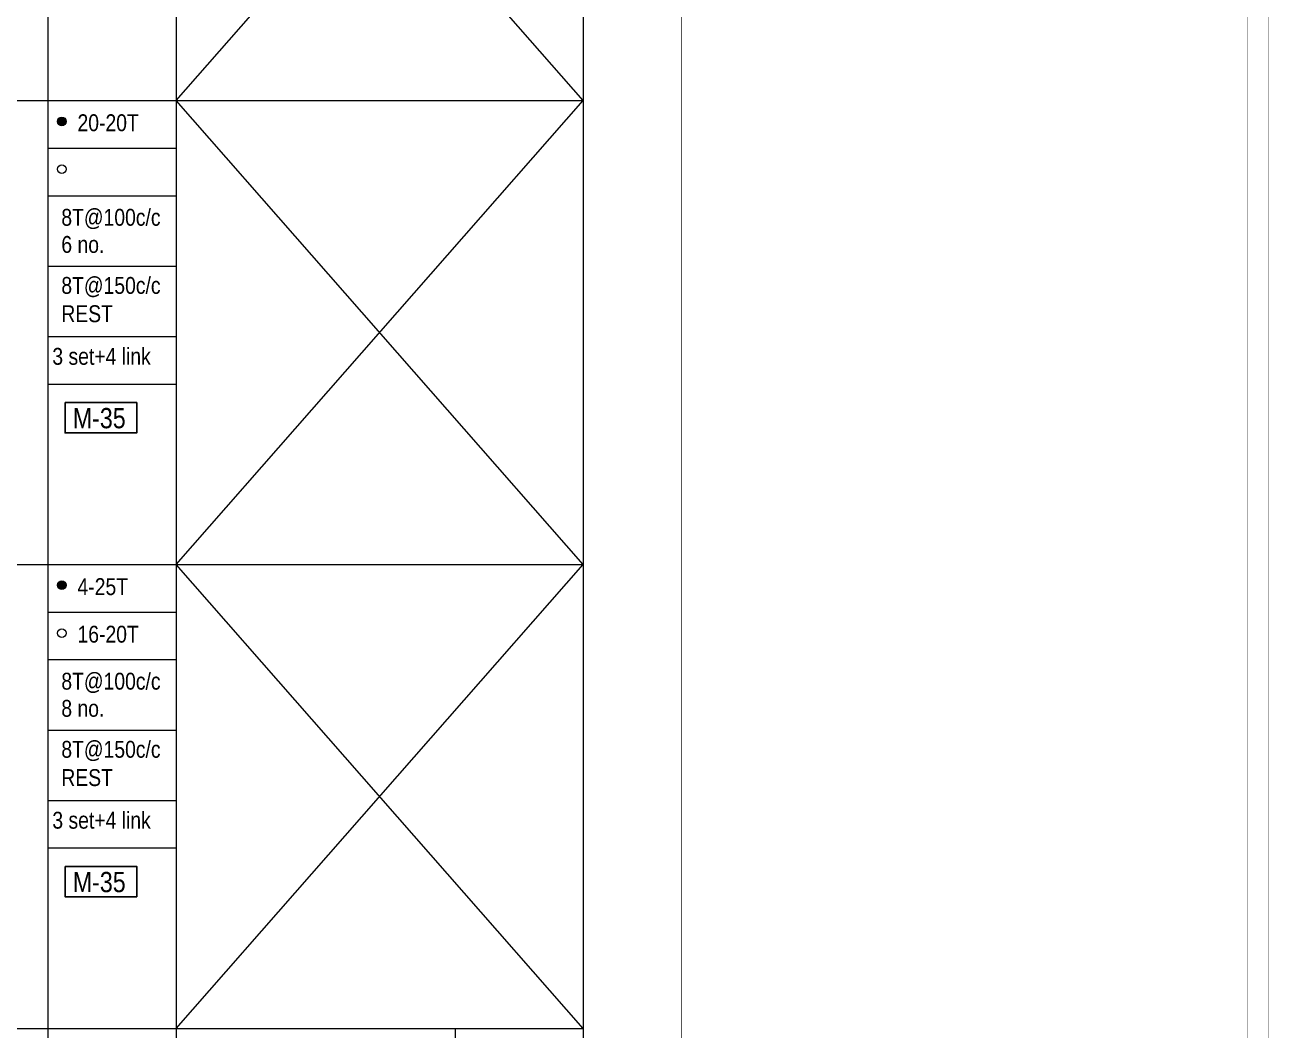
# Model space of a CAD drawing. Header units: millimetres. Extents: x 1112055 to 3390982, y -148532 to 766891.
# Drawn here: x 2205632 to 2227731, y 163087 to 180943 of the extents above; entities that cross this region are included whole.
import ezdxf
from ezdxf.enums import TextEntityAlignment as Align

# ---------------------------------------------------------------- set-up
doc = ezdxf.new("R2010")
doc.units = ezdxf.units.MM
for name, color, linetype, lineweight in [('B COLSCH', 204, 'Continuous', 20), ('B STEEL', 34, 'Continuous', 15), ('B TITLE BLOCK', 250, 'Continuous', 0)]:
    doc.layers.add(name, color=color, linetype=linetype, lineweight=lineweight)
doc.layers.add('B TEXT', color=7, linetype='Continuous')
doc.styles.add('SWINC', font='swissc.ttf')

msp = doc.modelspace()

# ---------------------------------------------------------------- hatches: boundary and pattern name
at = {"layer": 'B STEEL', "lineweight": 9, "ltscale": 0.5}
h = msp.add_hatch(color=34, dxfattribs=at)
edge = h.paths.add_edge_path()
edge.add_arc((2206288.2, 179229.5), 76.8, 0, 360)
h = msp.add_hatch(color=34, dxfattribs=at)
edge = h.paths.add_edge_path()
edge.add_arc((2206288.2, 170989.6), 76.8, 0, 360)

# ---------------------------------------------------------------- linework, layer by layer
at = {"layer": 'B COLSCH', "color": 250, "lineweight": 0}
for p, q in [((2215549.8, 197396.5), (2215549.8, 139385.8)), ((2206041.9, 196077.4), (2206041.9, 146638.4)), ((2208316.3, 196077.4), (2208316.3, 139385.8)), ((2087919, 179597.8), (2215549.8, 179597.8)), ((2206041.9, 178752.8), (2208316.3, 178752.8)), ((2206041.9, 177907.8), (2208316.3, 177907.8)), ((2206041.9, 176658), (2208316.3, 176658)), ((2206041.9, 175408.2), (2208316.3, 175408.2)), ((2206041.9, 174563.2), (2208316.3, 174563.2)), ((2087919, 171357.9), (2215549.8, 171357.9)), ((2206041.9, 170512.9), (2208316.3, 170512.9)), ((2206041.9, 169667.9), (2208316.3, 169667.9)), ((2206041.9, 168418.2), (2208316.3, 168418.2)), ((2206041.9, 167168.4), (2208316.3, 167168.4)), ((2206041.9, 166323.4), (2208316.3, 166323.4)), ((2087919, 163118.1), (2215549.8, 163118.1)), ((2213275.4, 163118.1), (2213275.4, 146638.4))]:
    msp.add_line(p, q, dxfattribs=at)
for points in [[(2208316.3, 163118.1), (2215549.8, 171357.9), (2208316.3, 179597.8), (2215549.8, 187837.6), (2208316.3, 196077.4)], [(2215549.8, 163118.1), (2208316.3, 171357.9), (2215549.8, 179597.8), (2208316.3, 187837.6), (2215549.8, 196077.4)]]:
    msp.add_lwpolyline(points, dxfattribs=at)
at = {"layer": 'B STEEL', "color": 34, "lineweight": 9, "ltscale": 0.5}
for centre in [(2206288.2, 179229.5), (2206288.2, 178379.2), (2206288.2, 170989.6), (2206288.2, 170139.3)]:
    msp.add_circle(centre, 76.8, dxfattribs=at)
at = {"layer": 'B TEXT', "color": 1}
for points in [[(2206345.5, 174234.2), (2207620.1, 174234.2), (2207620.1, 173696.2), (2206345.5, 173696.2)], [(2206345.5, 165994.4), (2207620.1, 165994.4), (2207620.1, 165456.4), (2206345.5, 165456.4)]]:
    msp.add_lwpolyline(points, close=True, dxfattribs=at)
at = {"layer": 'B TITLE BLOCK', "color": 1, "const_width": 8.39}
msp.add_lwpolyline([(2086797.8, 198794.8), (2086797.8, 122115.7), (2227726.9, 122115.7), (2227726.9, 198794.8)], close=True, dxfattribs=at)
at = {"layer": 'B TITLE BLOCK', "color": 250, "lineweight": 0, "const_width": 8.39}
for points in [[(2087171.5, 198421.1), (2087171.5, 122489.4), (2227353.1, 122489.4), (2227353.1, 198421.1)], [(2217292.1, 122489.4), (2227353.1, 122489.4), (2227353.1, 198421.1), (2217292.1, 198421.1)]]:
    msp.add_lwpolyline(points, close=True, dxfattribs=at)

# ---------------------------------------------------------------- texts
at = {"layer": 'B TEXT', "style": 'SWINC'}
for s, p in [('20-20T', (2206566.7, 179054.9)), ('8T@100c/c', (2206279.7, 177375.1)), ('6 no.', (2206279.7, 176893.3)), ('8T@150c/c', (2206279.7, 176165.2)), ('REST', (2206279.7, 175662.8)), ('3 set+4 link', (2206120.1, 174905.7)), ('4-25T', (2206566.7, 170815)), ('16-20T', (2206566.7, 169970.1)), ('8T@100c/c', (2206279.7, 169135.2)), ('8 no.', (2206279.7, 168653.4)), ('8T@150c/c', (2206279.7, 167925.3)), ('REST', (2206279.7, 167422.9)), ('3 set+4 link', (2206120.1, 166665.9))]:
    msp.add_text(s, height=300, dxfattribs=at).set_placement(p)
at = {"layer": 'B TEXT', "color": 1, "style": 'SWINC'}
for p in [(2206482.9, 173669.7), (2206482.9, 165429.8)]:
    msp.add_text('M-35', height=360, dxfattribs=at).set_placement(p, align=Align.BOTTOM_LEFT)

doc.saveas('drawing.dxf')
